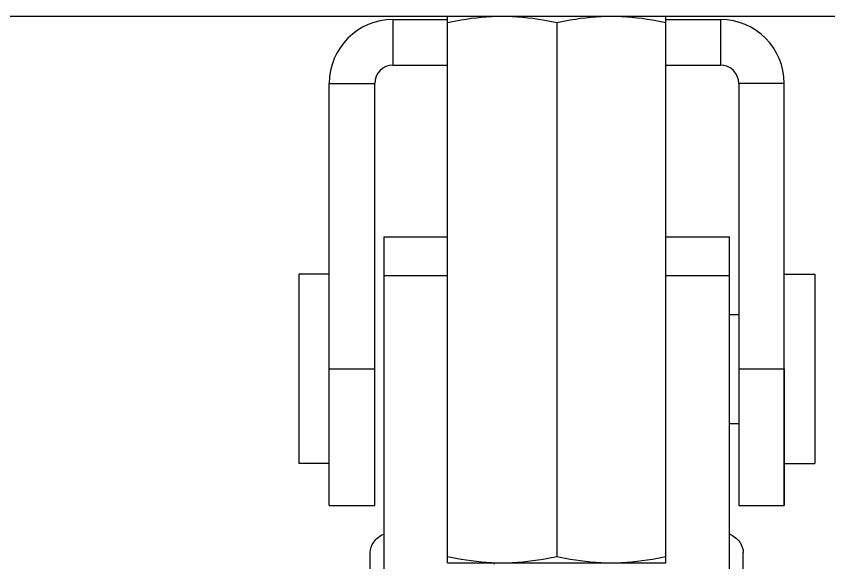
# Model space of a CAD drawing. Extents: x 27938 to 650306, y -92720 to 1524912.
# Drawn here: x 297177 to 297971, y 833021 to 833555 of the extents above; entities that cross this region are included whole.
import ezdxf

# ---------------------------------------------------------------- set-up
doc = ezdxf.new("R2010")
doc.units = 0
doc.header["$LTSCALE"] = 1000
doc.header["$MEASUREMENT"] = 0
doc.layers.add('bz', color=2, linetype='Continuous')

msp = doc.modelspace()

# ---------------------------------------------------------------- linework, layer by layer
at = {"linetype": 'Continuous'}
for p, q in [((297598.16, 833020.81), (297598.16, 833554.66)), ((297598.16, 833554.66), (297811.7, 833554.66)), ((297811.7, 833020.81), (297811.7, 833554.66)), ((297544.77, 833551.36), (297544.77, 833506.88)), ((297544.77, 833551.36), (297598.16, 833551.36)), ((297704.93, 833548.64), (297704.93, 833026.82)), ((297811.7, 833551.36), (297865.08, 833551.36)), ((297865.08, 833551.36), (297865.08, 833506.88)), ((297544.77, 833506.88), (297598.16, 833506.88)), ((297811.7, 833506.88), (297865.08, 833506.88)), ((297482.49, 833076.62), (297482.49, 833489.08)), ((297482.49, 833489.08), (297526.98, 833489.08)), ((297526.98, 833198.76), (297526.98, 833489.08)), ((297882.88, 833489.08), (297882.88, 833076.62)), ((297927.36, 833489.08), (297882.88, 833489.08)), ((297927.36, 833076.62), (297927.36, 833489.08)), ((297535.87, 833339.1), (297598.16, 833339.1)), ((297535.87, 833339.09), (297535.87, 832996.17)), ((297811.7, 833339.1), (297873.98, 833339.1)), ((297873.98, 832996.17), (297873.98, 833339.1)), ((297482.49, 833302.55), (297452.7, 833302.55)), ((297535.87, 833301.31), (297598.16, 833301.31)), ((297811.7, 833301.31), (297873.98, 833301.31)), ((297927.36, 833302.55), (297957.15, 833302.55)), ((297873.98, 833263.47), (297882.88, 833263.47)), ((297482.49, 833210.08), (297526.98, 833210.08)), ((297882.88, 833210.08), (297927.36, 833210.08)), ((297927.36, 833210.08), (297927.36, 833076.62)), ((297526.98, 833109.78), (297526.98, 833198.76)), ((297873.98, 833156.7), (297882.88, 833156.7)), ((297482.49, 833117.62), (297452.7, 833117.62)), ((297927.36, 833117.62), (297957.15, 833117.62)), ((297526.98, 833076.62), (297526.98, 833109.78)), ((297482.49, 833076.62), (297526.98, 833076.62)), ((297882.88, 833076.62), (297927.36, 833076.62)), ((297522.53, 832715.18), (297522.53, 833030.77)), ((297887.32, 830017.12), (297887.32, 833030.77)), ((297598.16, 833020.81), (297811.7, 833020.81)), ((297643.38, 833020.81), (297643.38, 833019.47))]:
    msp.add_line(p, q, dxfattribs=at)
for p, q in [((297452.7, 833302.55), (297452.7, 833117.62)), ((297957.15, 833302.55), (297957.15, 833117.62))]:
    msp.add_line(p, q)
for centre, radius, start, end in [((297544.77, 833489.08), 62.28, 90, 180), ((297865.08, 833489.08), 62.28, 0, 90), ((297544.77, 833489.08), 17.79, 90, 180), ((297865.08, 833489.08), 17.79, 0, 90)]:
    msp.add_arc(centre, radius, start, end, dxfattribs=at)
for points, knots in [([(297598.16, 833548.64), (297602.56, 833549.57), (297620.16, 833552.93), (297638.11, 833554.66), (297651.54, 833554.66)], [0, 0, 0, 0, 0.250789, 1, 1, 1, 1]), ([(297651.54, 833554.66), (297664.97, 833554.66), (297682.93, 833552.93), (297700.53, 833549.57), (297704.93, 833548.64)], [0, 0, 0, 0, 0.749211, 1, 1, 1, 1]), ([(297704.93, 833548.64), (297709.33, 833549.57), (297726.93, 833552.93), (297744.88, 833554.66), (297758.31, 833554.66)], [0, 0, 0, 0, 0.250789, 1, 1, 1, 1]), ([(297758.31, 833554.66), (297771.74, 833554.66), (297789.69, 833552.93), (297807.3, 833549.57), (297811.7, 833548.64)], [0, 0, 0, 0, 0.749211, 1, 1, 1, 1]), ([(297522.53, 833030.77), (297522.53, 833034.36), (297525.51, 833042.18), (297532.04, 833046.95), (297535.78, 833048.8)], [0, 0, 0, 0, 0.461863, 1, 1, 1, 1]), ([(297874.07, 833048.8), (297877.81, 833046.95), (297884.34, 833042.18), (297887.32, 833034.36), (297887.32, 833030.77)], [0, 0, 0, 0, 0.538137, 1, 1, 1, 1]), ([(297598.16, 833026.82), (297602.56, 833025.89), (297620.16, 833022.53), (297638.11, 833020.81), (297651.54, 833020.81)], [0, 0, 0, 0, 0.250789, 1, 1, 1, 1]), ([(297651.54, 833020.81), (297664.97, 833020.81), (297682.93, 833022.53), (297700.53, 833025.89), (297704.93, 833026.82)], [0, 0, 0, 0, 0.749211, 1, 1, 1, 1]), ([(297704.93, 833026.82), (297709.33, 833025.89), (297726.93, 833022.53), (297744.88, 833020.81), (297758.31, 833020.81)], [0, 0, 0, 0, 0.250789, 1, 1, 1, 1]), ([(297758.31, 833020.81), (297771.74, 833020.81), (297789.69, 833022.53), (297807.3, 833025.89), (297811.7, 833026.82)], [0, 0, 0, 0, 0.749211, 1, 1, 1, 1])]:
    msp.add_open_spline(points, degree=3, knots=knots, dxfattribs=at)
at = {"layer": 'bz'}
msp.add_line((290464.24, 833554.66), (305044.24, 833554.66), dxfattribs=at)

doc.saveas('drawing.dxf')
